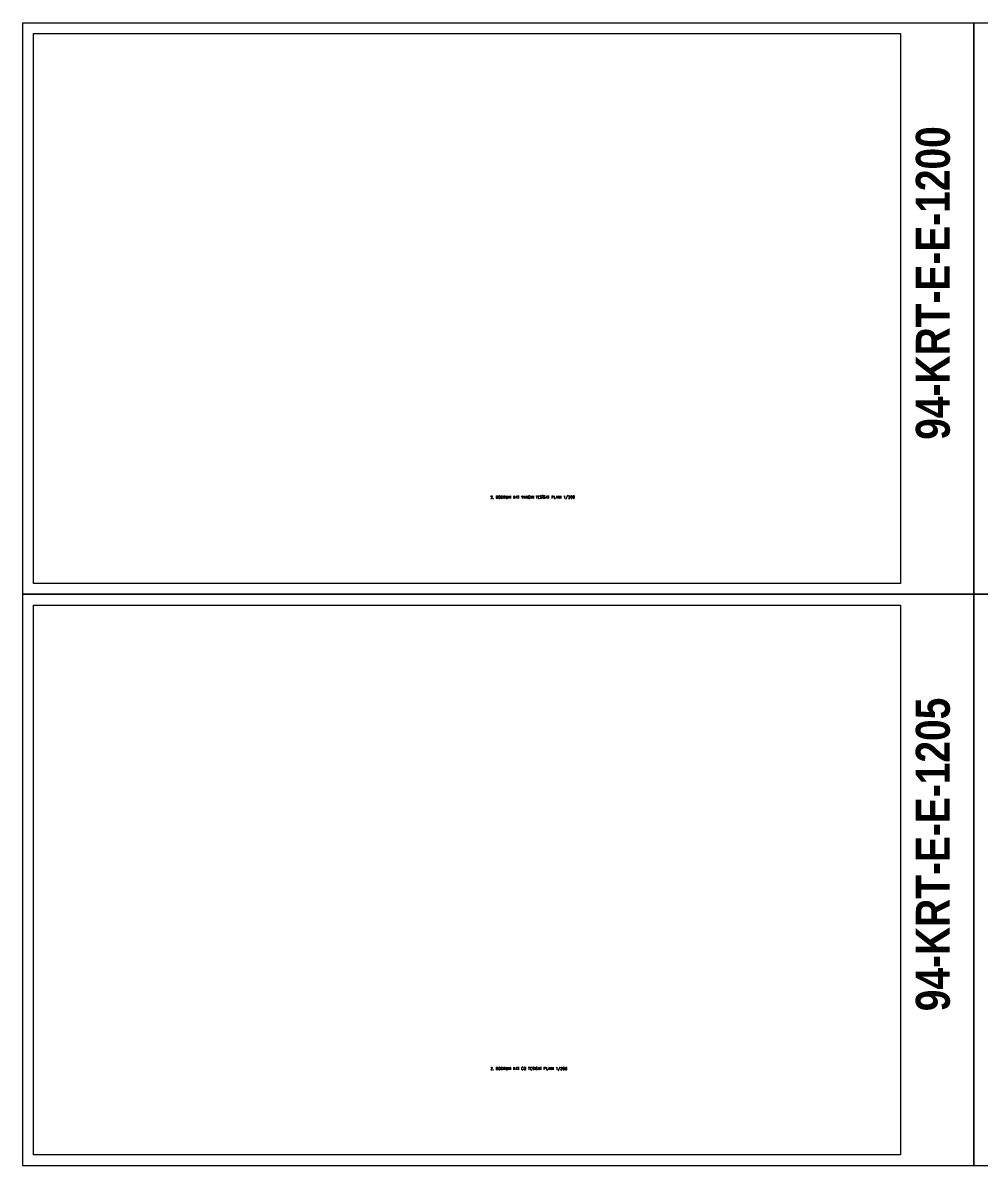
# Model space of a CAD drawing. Header units: metres. Extents: x -19121 to 152404, y -12107 to 46241.
# Drawn here: x -9841 to 18319, y 12761 to 46241 of the extents above; entities that cross this region are included whole.
import ezdxf

# ---------------------------------------------------------------- set-up
doc = ezdxf.new("R2010")
doc.units = ezdxf.units.M
doc.header["$LTSCALE"] = 50
doc.header["$MEASUREMENT"] = 0
doc.layers.add('40A', color=9, linetype='Continuous', lineweight=9)
doc.layers.add('E-YAZI', color=7, linetype='Continuous', lineweight=30)
doc.styles.add('E-YAZI', font='txttw.shx', dxfattribs={"height": 200})
doc.styles.add('MuuM_TEXT-BOLD', font='ARIALNB.TTF')

msp = doc.modelspace()

# ---------------------------------------------------------------- linework, layer by layer
at = {"layer": '40A'}
for points in [[(18159, 29421), (-9841, 29421), (-9841, 46241), (18159, 46241)], [(46159, 29421), (18159, 29421), (18159, 46241), (46159, 46241)], [(-9521, 45921), (16000, 45921), (16000, 29741), (-9521, 29741)], [(18159, 12601), (-9841, 12601), (-9841, 29421), (18159, 29421)], [(46159, 12601), (18159, 12601), (18159, 29421), (46159, 29421)], [(-9521, 29101), (16000, 29101), (16000, 12921), (-9521, 12921)]]:
    msp.add_lwpolyline(points, close=True, dxfattribs=at)

# ---------------------------------------------------------------- texts
at = {"layer": '40A', "style": 'MuuM_TEXT-BOLD'}
for s, p in [('94-KRT-E-E-1200', (17452, 33968)), ('94-KRT-E-E-1205', (17452, 17148))]:
    msp.add_text(s, height=1000, rotation=90, dxfattribs=at).set_placement(p)
at = {"layer": 'E-YAZI', "color": 4, "style": 'E-YAZI'}
for s, p in [('2. BODRUM KAT YANGIN TESİSAT PLANI 1/200', (3928, 32239)), ('2. BODRUM KAT CO TESISAT PLANI 1/200', (3928, 15419))]:
    msp.add_text(s, height=80, dxfattribs=at).set_placement(p)

doc.saveas('drawing.dxf')
